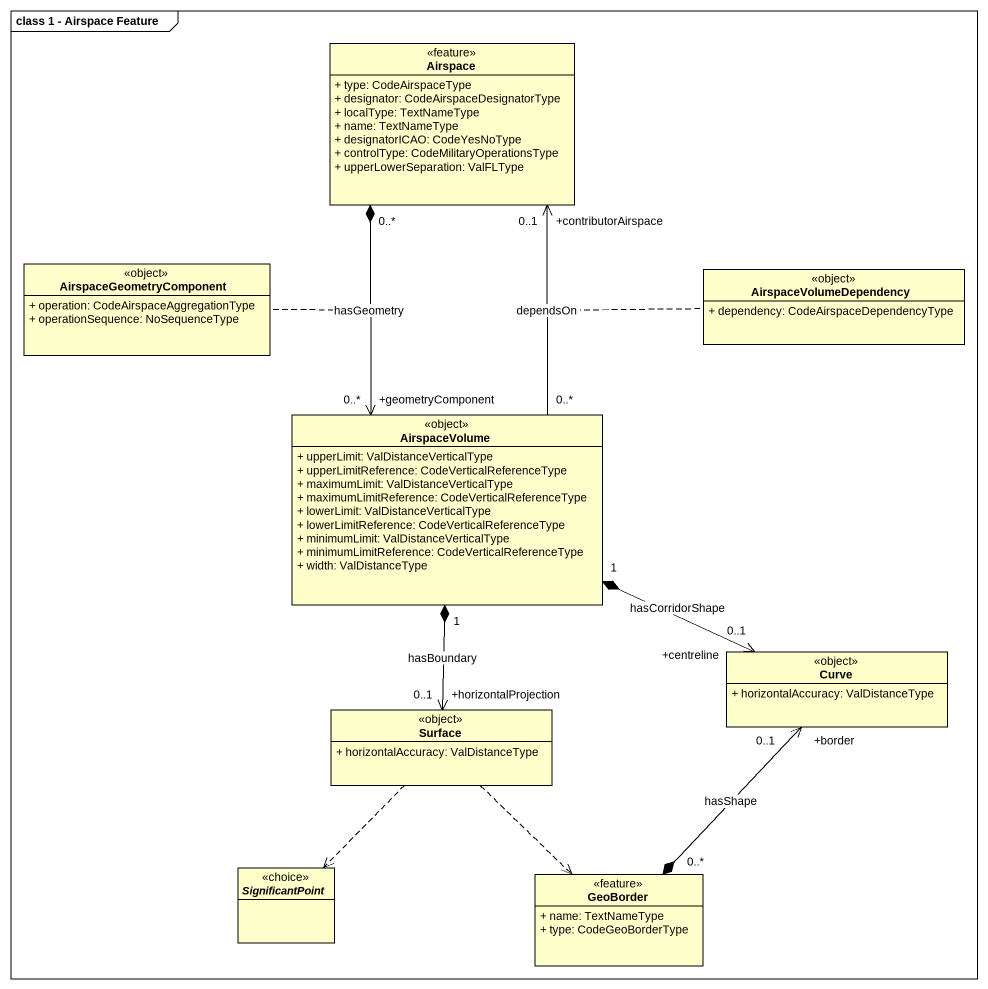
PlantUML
@startuml
mainframe class 1 - Airspace Feature
hide circle
hide empty members
skinparam classAttributeIconSize 0
class Airspace <<feature>> {
  + type: CodeAirspaceType
  + designator: CodeAirspaceDesignatorType
  + localType: TextNameType
  + name: TextNameType
  + designatorICAO: CodeYesNoType
  + controlType: CodeMilitaryOperationsType
  + upperLowerSeparation: ValFLType
}
class AirspaceGeometryComponent <<object>> {
  + operation: CodeAirspaceAggregationType
  + operationSequence: NoSequenceType
}
class AirspaceVolumeDependency <<object>> {
  + dependency: CodeAirspaceDependencyType
}
class AirspaceVolume <<object>> {
  + upperLimit: ValDistanceVerticalType
  + upperLimitReference: CodeVerticalReferenceType
  + maximumLimit: ValDistanceVerticalType
  + maximumLimitReference: CodeVerticalReferenceType
  + lowerLimit: ValDistanceVerticalType
  + lowerLimitReference: CodeVerticalReferenceType
  + minimumLimit: ValDistanceVerticalType
  + minimumLimitReference: CodeVerticalReferenceType
  + width: ValDistanceType
}
class Curve <<object>> {
  + horizontalAccuracy: ValDistanceType
}
class Surface <<object>> {
  + horizontalAccuracy: ValDistanceType
}
abstract class SignificantPoint <<choice>>
class GeoBorder <<feature>> {
  + name: TextNameType
  + type: CodeGeoBorderType
}
Airspace "0..*" *--> "+geometryComponent\n0..*" AirspaceVolume : hasGeometry
(Airspace, AirspaceVolume) .. AirspaceGeometryComponent
AirspaceVolume "0..*" -up-> "+contributorAirspace\n0..1" Airspace : dependsOn
(AirspaceVolume, Airspace) .. AirspaceVolumeDependency
AirspaceVolume "1" *-right-> "+centreline\n0..1" Curve : hasCorridorShape
AirspaceVolume "1" *--> "+horizontalProjection\n0..1" Surface : hasBoundary
Surface ..> SignificantPoint
Surface ..> GeoBorder
GeoBorder "0..*" *-up-> "+border\n0..1" Curve : hasShape
@enduml
